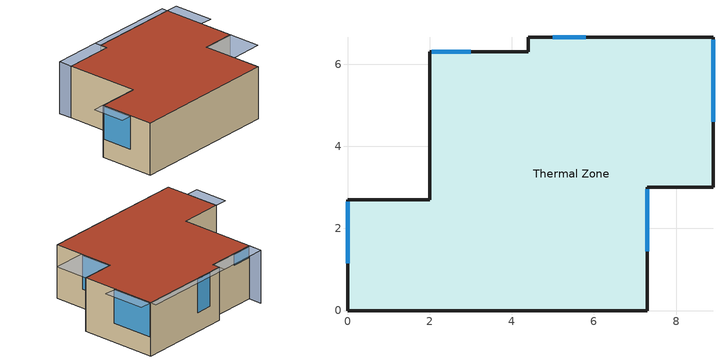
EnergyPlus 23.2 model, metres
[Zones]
Thermal Zone
 floor ground (floor): 8.9,6.65 8.9,3 7.3,3 7.3,0 0,0 0,2.7 2,2.7 2,6.3 4.4,6.3 4.4,6.65 z0
 wall outside (wall): 0,0 7.3,0 7.3,3 8.9,3 8.9,6.65 4.4,6.65 4.4,6.3 2,6.3 2,2.7 0,2.7 0,0 z0:2.55
 window (window): 7.3,1.45 7.3,2.95 / 8.9,4.6 8.9,6.6 / 5.8,6.65 5,6.65 / 0,2.65 0,1.15 z0.9:2.5; 3,6.3 2.05,6.3 z2:2.5
 roof outside (roof): 8.9,3 8.9,6.65 4.4,6.65 4.4,6.3 2,6.3 2,2.7 0,2.7 0,0 7.3,0 7.3,3 z2.55
shading: 2,6.95 2,6.3 z0:2.55; 8.9,1.4 8.9,3 7.3,3 7.3,1.4 z2.55; 9.5,4.65 9.5,6.65 8.9,6.65 8.9,4.7 z2.55; 8.9,6.65 8.9,6.95 4.4,6.95 4.4,6.65 z2.55; 4.4,6.3 4.4,6.95 2,6.95 2,6.3 z2.55; 0,1.1 0,2.7 -0.6,2.7 -0.6,1.1 z2.55
[Building]
Building 1: Loads convergence tolerance value=0.04; Maximum number of warmup days=25; Minimum number of warmup days=3; North axis=0; Solar distribution=FullExterior; Temperature convergence tolerance value=0.5; Terrain=City
[Site:Location]
Mendoza: Elevation=676; Latitude=-32.895; Longitude=-68.872; Time zone=-3
[Construction]
floor: Contrapiso 10cm, Ceramica piso
roof: Membrana Geotextil 4mm, Carpeta 40mm, Poliestireno 50mm, Membrana 3mm, Losa HA 12cm, Ladrillo Ceramico, Salpicado, Enyesado
wall: Revoque, Poliestireno 25mm, Ladrillon, Revoque, Enyesado
wall_interior: Placa de yeso, Placa de yeso
window: Clear 4mm
[Material]
Name | Conductivity | Density | Roughness | Solar absorptance | Specific heat | Thermal absorptance | Thickness | Visible absorptance
Carpeta 40mm | 1.16 | 2000 | Rough | 0.3 | 1000 | 0.93 | 0.04 | 0.7
Ceramica piso | 0.93 | 1900 | Rough | 0.3 | 1050 | 0.93 | 0.01 | 0.7
Contrapiso 10cm | 1.16 | 2000 | Rough | 0.3 | 1000 | 0.93 | 0.1 | 0.7
Enyesado | 0.5 | 900 | MediumSmooth | 0.7 | 850 | 0.9 | 0.02 | 0.7
Ladrillo Ceramico | 1 | 1750 | MediumRough | 0.7 | 980 | 0.9 | 0.3 | 0.7
Ladrillon | 0.91 | 1800 | MediumRough | 0.3 | 880 | 0.9 | 0.2 | 0.3
Losa HA 12cm | 1.16 | 2000 | Rough | 0.3 | 1000 | 0.93 | 0.12 | 0.7
Membrana 3mm | 0.17 | 1200 | Smooth | 0.3 | 1670 | 0.9 | 0.003 | 0.3
Membrana Geotextil 4mm | 0.17 | 1200 | Smooth | 0.3 | 1670 | 0.9 | 0.004 | 0.3
Placa de yeso | 0.25 | 900 | Smooth | 0.7 | 850 | 0.9 | 0.018 | 0.7
Poliestireno 25mm | 0.035 | 20 | VerySmooth | 0.3 | 1674 | 0.9 | 0.025 | 0.3
Poliestireno 50mm | 0.035 | 20 | VerySmooth | 0.3 | 1674 | 0.9 | 0.05 | 0.3
Revoque | 0.93 | 1900 | Rough | 0.3 | 1050 | 0.93 | 0.025 | 0.7
Salpicado | 0.93 | 1900 | VeryRough | 0.3 | 1050 | 0.93 | 0.01 | 0.7
[WindowMaterial:Glazing]
Clear 4mm: Back side infrared hemispherical emissivity=0.84; Back side solar reflectance at normal incidence=0; Back side visible reflectance at normal incidence=0; Conductivity=0.9; Dirt correction factor for solar and visible transmittance=1; Front side infrared hemispherical emissivity=0.84; Front side solar reflectance at normal incidence=0.075; Front side visible reflectance at normal incidence=0.081; Infrared transmittance at normal incidence=0; Optical data type=SpectralAverage; Solar diffusing=No; Solar transmittance at normal incidence=0.837; Thickness=0.004; Visible transmittance at normal incidence=0.898
[WindowMaterial:Shade]
roller: Bottom opening multiplier=0.5; Conductivity=0.205; Infrared hemispherical emissivity=0.7238; Infrared transmittance=0.2386; Left side opening multiplier=0.5; Right side opening multiplier=0.5; Shade to glass distance=0.05; Solar reflectance=0.33; Solar transmittance=0.19; Thickness=0.55; Top opening multiplier=0.5; Visible reflectance=0.33; Visible transmittance=0.19
[ElectricEquipment] Design level calculation method=EquipmentLevel; End use subcategory=General; Fraction latent=0; Fraction lost=0; Fraction radiant=0.3; Zone or zonelist or space or spacelist=Thermal Zone
Name | Design level | Schedule
computer | 19 | computer_schedule
music | 30 | music_schedule
television | 85 | televisor_schedule
[GasEquipment]
kitchen: Carbon dioxide generation rate=3.45e-08; Design level=3000; Design level calculation method=EquipmentLevel; End use subcategory=General; Schedule=kitchen_schedule; Zone or zonelist or space or spacelist=Thermal Zone
[InternalMass] Zone or zonelist=Thermal Zone
Name | Construction | Surface area
internal_mass_1 | wall | 7
internal_mass_2 | wall_interior | 16
[Lights]
lights: Design level calculation method=LightingLevel; End use subcategory=General; Fraction radiant=0.2; Fraction replaceable=0; Fraction visible=0.2; Lighting level=100; Return air fraction=0; Return air fraction calculated from plenum temperature=No; Schedule=light_year; Zone or zonelist or space or spacelist=Thermal Zone
[People]
people: Activity level schedule=Activity_person; Air velocity schedule=Air_velocity; Carbon dioxide generation rate=3.82e-08; Clothing insulation calculation method=DynamicClothingModelASHRAE55; Clothing insulation calculation method schedule=clo_mode; Clothing insulation schedule=clo; Cold stress temperature threshold=15.56; Enable ashrae 55 comfort warnings=No; Fraction radiant=0.3; Heat stress temperature threshold=30; Mean radiant temperature calculation type=ZoneAveraged; Number of people=4; Number of people calculation method=People; Number of people schedule=number_people; Sensible heat fraction=Autocalculate; Thermal comfort model 1 type=Fanger; Work efficiency schedule=Work Efficiency; Zone or zonelist or space or spacelist=Thermal Zone
[ThermostatSetpoint:DualSetpoint]
dual_set_point: Cooling setpoint temperature schedule=cooling_setpoint; Heating setpoint temperature schedule=heating_setpoint
[WindowShadingControl] Zone=Thermal Zone; Glare control is active=No; Multiple surface control type=Sequential; Shading control is scheduled=No; Shading control type=AlwaysOff; Shading device material=roller; Shading type=InteriorShade
Name | Fenestration surface name 1
ventana_1 | window_2
ventana_2 | window_3
[Zone]
Thermal Zone: Multiplier=1; Part of total floor area=Yes
[ZoneControl:Thermostat]
termostato: Zone or zonelist=Thermal Zone; Control 1=dual_set_point; Control type schedule=comfort_control_mode
[Zone equipment]
Thermal Zone: Thermal Zone Ideal Loads Air System
[ZoneHVAC:IdealLoadsAirSystem]
Thermal Zone Ideal Loads Air System: Availability schedule=Always Off; Cooling limit=NoLimit; Cooling sensible heat ratio=0.7; Dehumidification control type=None; Demand controlled ventilation type=None; Heat recovery type=None; Heating limit=NoLimit; Humidification control type=None; Latent heat recovery effectiveness=0.65; Maximum heating supply air humidity ratio=0.0156; Maximum heating supply air temperature=50; Minimum cooling supply air humidity ratio=0.0077; Minimum cooling supply air temperature=13; Outdoor air economizer type=NoEconomizer; Sensible heat recovery effectiveness=0.7
[Schedule:Compact]
Activity_person: Through: 12/31, For: Alldays, Until: 7:00, 72, Until 21:00, 126, Until 24:00, 72
Air_velocity: Through: 12/31, For: Alldays, Until: 7:00, 0.1, Until 15:00, 0.1, Until 19:00, 0.1, Until 24:00, 0.1
Always Off; Work Efficiency: Through: 12/31, For: Alldays, Until: 24:00, 0
computer_schedule: Through: 12/15, For: WeekDays, Until: 8:00, 0, Until: 17:00, 1, Until: 24:00, 0, For: AllOtherDays, Until: 24:00, 0, Through: 12/31, For: AllDays, Until: 24:00, 0
kitchen_schedule: Through: 12/31, For: AllDays, Until: 7:00, 0, Until: 8:00, 0.1, Until: 12:00, 0, Until: 13:00, 1, Until: 17:00, 0, Until: 18:00, 0.5, Until: 21:00, 0, Until: 21:00, 1, Until: 24:00, 0
music_schedule: Through: 12/31, For: WeekDays, Until: 19:00, 0, Until: 21:00, 0.5, Until: 24:00, 0, For: AllOtherDays, Until: 12:00, 0, Until: 21:00, 0.7, Until: 24:00, 0
number_people: Through: 12/31, For: Alldays, Until: 24:00, 1
televisor_schedule: Through: 12/31, For: WeekDays, Until: 19:00, 0, Until: 21:00, 1, Until: 24:00, 0, For: AllOtherDays, Until: 12:00, 0, Until: 21:00, 1, Until: 24:00, 0
[Schedule:Constant]
Name | Hourly value
clo | 0.5
clo_mode | 2
comfort_control_mode | 4
cooling_setpoint | 24
heating_setpoint | 19
[Schedule:Day:Hourly]
summer_weekday: 0, 0, 0, 0, 0, 0.5, 0.2, 0, 0, 0, 0, 0, 0, 0, 0, 0, 0, 0, 0, 0.5, 1, 1, 0.8, 0.3
summer_weekend: 0, 0, 0, 0, 0, 0, 0, 0, 0, 0, 0, 0, 0, 0, 0, 0, 0, 0, 0.2, 0.5, 1, 1, 1, 0.5
winter_weekday: 0, 0, 0, 0, 0, 0.5, 0.5, 0.5, 0.2, 0, 0, 0, 0, 0, 0, 0, 0, 0.2, 0.7, 1, 1, 1, 0.8, 0.3
winter_weekend: 0, 0, 0, 0, 0, 0, 0, 0, 0, 0, 0, 0, 0, 0, 0, 0, 0, 0.5, 0.5, 0.8, 1, 1, 1, 0.5
[Schedule:Week:Daily]
summer_week: summer_weekend, summer_weekday, summer_weekday, summer_weekday, summer_weekday, summer_weekday, summer_weekend, summer_weekend, summer_weekday, winter_weekday, summer_weekday, summer_weekend
winter_week: winter_weekend, winter_weekday, winter_weekday, winter_weekday, winter_weekday, winter_weekday, winter_weekend, winter_weekend, summer_weekday, winter_weekday, winter_weekday, winter_weekend
[Schedule:Year]
light_year: summer_week, 1, 1, 5, 14, winter_week, 5, 15, 10, 14, summer_week, 10, 15, 12, 31
[AirflowNetwork:MultiZone:Component:SimpleOpening]
window: Air mass flow coefficient when opening is closed=0.00058; Air mass flow exponent when opening is closed=0.65; Discharge coefficient=2; Minimum density difference for two way flow=0.001
[AirflowNetwork:MultiZone:ExternalNode] External node height=1.524
Name | Wind pressure coefficient curve
EFacade | EFacade_WPCValue
NFacade | NFacade_WPCValue
SFacade | SFacade_WPCValue
WFacade | WFacade_WPCValue
[AirflowNetwork:MultiZone:ReferenceCrackConditions]
ReferenceCrackConditions: Reference barometric pressure=101325; Reference humidity ratio=0.005; Reference temperature=20
[AirflowNetwork:MultiZone:Surface] Equivalent rectangle aspect ratio=1; Equivalent rectangle method=PolygonHeight; Indoor and outdoor enthalpy difference upper limit for minimum venting open factor=300000; Indoor and outdoor temperature difference upper limit for minimum venting open factor=100; Leakage component=window; Ventilation control mode=Constant; Window door opening factor or crack factor=1
Name | Surface
AirflowNetwork:MultiZone:Surface 1 | window_2
AirflowNetwork:MultiZone:Surface 2 | window_3
[AirflowNetwork:MultiZone:Surface:Crack] Air mass flow exponent=0.677; Reference crack conditions=ReferenceCrackConditions
Name | Air mass flow coefficient at reference conditions
CR-1 | 0.01
CRcri | 0.05
[AirflowNetwork:MultiZone:WindPressureCoefficientArray]
Every 30 Degrees: Wind direction 1=0; Wind direction 2=30; Wind direction 3=60; Wind direction 4=90; Wind direction 5=120; Wind direction 6=150; Wind direction 7=180; Wind direction 8=210; Wind direction 9=240; Wind direction 10=270; Wind direction 11=300; Wind direction 12=330
[AirflowNetwork:MultiZone:WindPressureCoefficientValues] Airflownetwork multizone windpressurecoefficientarray=Every 30 Degrees
Name | Wind pressure coefficient value 1 | Wind pressure coefficient value 2 | Wind pressure coefficient value 3 | Wind pressure coefficient value 4 | Wind pressure coefficient value 5 | Wind pressure coefficient value 6 | Wind pressure coefficient value 7 | Wind pressure coefficient value 8 | Wind pressure coefficient value 9 | Wind pressure coefficient value 10 | Wind pressure coefficient value 11 | Wind pressure coefficient value 12
EFacade_WPCValue | -0.56 | 0.04 | 0.48 | 0.6 | 0.48 | 0.04 | -0.56 | -0.56 | -0.42 | -0.37 | -0.42 | -0.56
NFacade_WPCValue | 0.6 | 0.48 | 0.04 | -0.56 | -0.56 | -0.42 | -0.37 | -0.42 | -0.56 | -0.56 | 0.04 | 0.48
SFacade_WPCValue | -0.37 | -0.42 | -0.56 | -0.56 | 0.04 | 0.48 | 0.6 | 0.48 | 0.04 | -0.56 | -0.56 | -0.42
WFacade_WPCValue | -0.56 | -0.56 | -0.42 | -0.37 | -0.42 | -0.56 | -0.56 | 0.04 | 0.48 | 0.6 | 0.48 | 0.04
[AirflowNetwork:MultiZone:Zone]
AirflowNetwork:MultiZone:Zone 1: Zone=Thermal Zone; Facade width=8.9; Indoor and outdoor enthalpy difference upper limit for minimum venting open factor=300000; Indoor and outdoor temperature difference upper limit for minimum venting open factor=100; Single sided wind pressure coefficient algorithm=Standard; Ventilation control mode=Constant
[AirflowNetwork:SimulationControl]
Flujo_Control: Absolute airflow convergence tolerance=1e-06; Airflownetwork control=MultizoneWithoutDistribution; Allow unsupported zone equipment=No; Building type=LowRise; Convergence acceleration limit=0; Do distribution duct sizing calculation=No; Height dependence of external node temperature=No; Height selection for local wind pressure calculation=ExternalNode; Initialization type=ZeroNodePressures; Maximum number of iterations=500; Relative airflow convergence tolerance=1e-05; Solver=SkylineLU; Wind pressure coefficient type=Input
